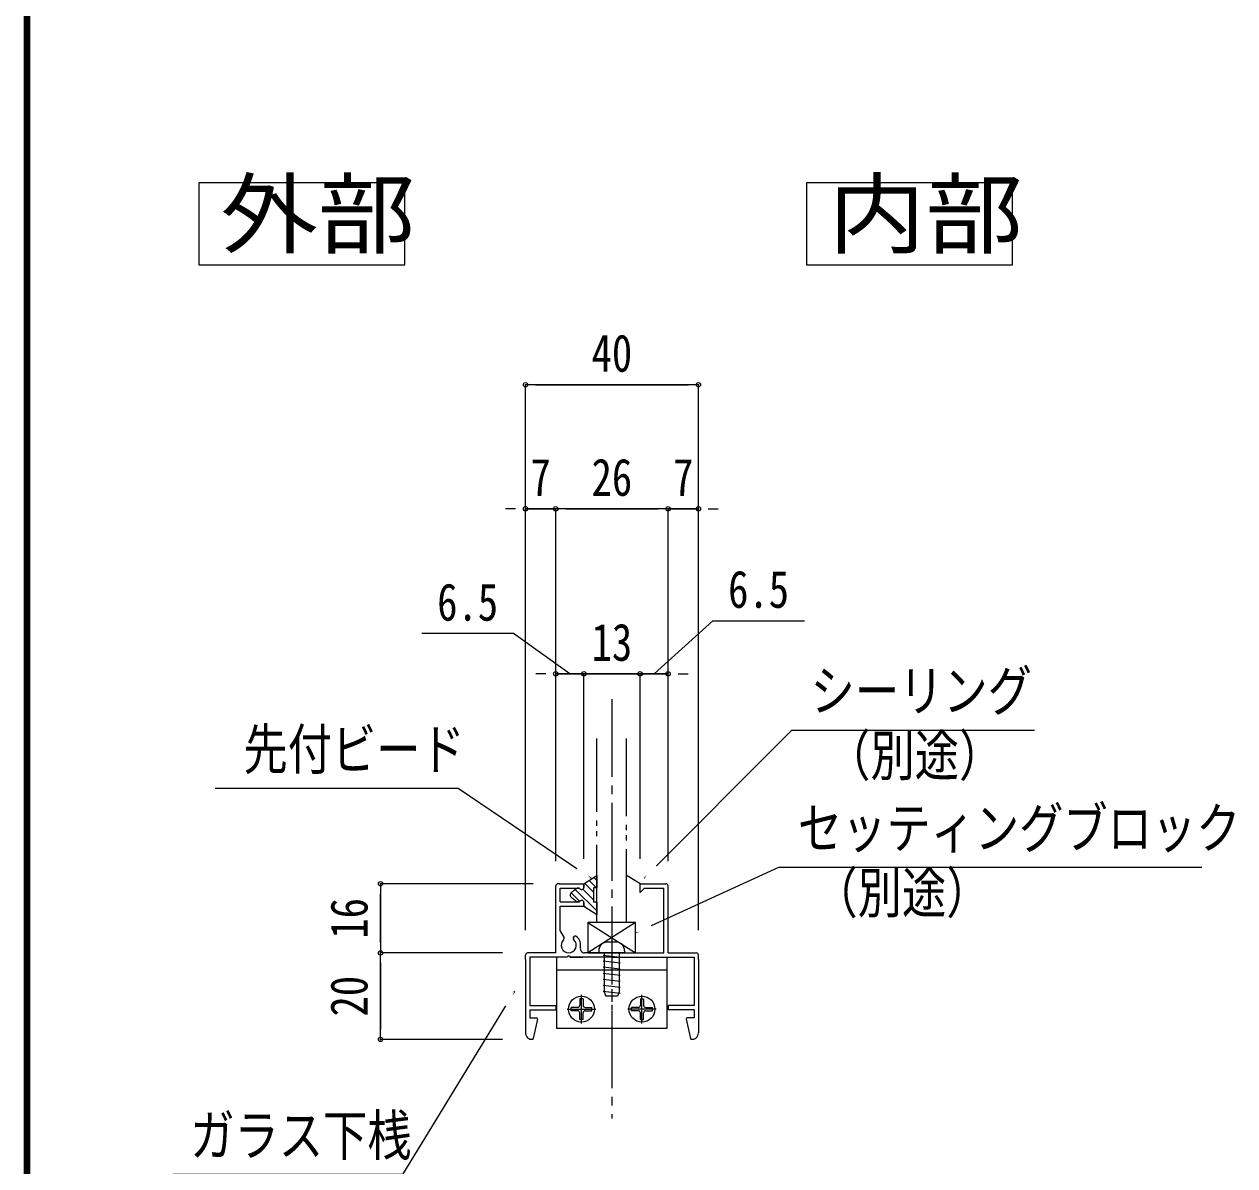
# Model space of a CAD drawing. Units: millimetres at full size; details may follow other scales. Extents: x -3135 to 4022, y -814 to 1448.
# Drawn here: x 819 to 1379, y -546 to -18 of the extents above; entities that cross this region are included whole.
import ezdxf
from ezdxf.enums import TextEntityAlignment as Align

# ---------------------------------------------------------------- set-up
doc = ezdxf.new("R2010")
doc.units = ezdxf.units.MM
doc.header["$LTSCALE"] = 4
doc.header["$PDMODE"] = 32
doc.header["$PDSIZE"] = 2
for name, pattern in [('CHAIN2', [12, 9, -1, 1, -1]), ('DASHED1', [1.8, 1.2, -0.6]), ('DOUBLE_CHAIN2', [12.8, 9, -1, 0.6, -0.6, 0.6, -1])]:
    doc.linetypes.add(name, pattern=pattern)
for name, color, linetype, lineweight in [('0-0_0', 7, 'Continuous', 18), ('0-1_1手摺寸法', 3, 'Continuous', 18), ('0-2_2A', 1, 'DOUBLE_CHAIN2', 18), ('0-5_3中心線', 2, 'CHAIN2', 18), ('0-6_41ｱﾙﾐ', 6, 'Continuous', 18), ('0-7_42ｱﾙﾐ部品', 6, 'Continuous', 18), ('0-8_51破線ｱﾙﾐ', 3, 'DASHED1', 18), ('0-9_6ﾊｯﾁﾝｸﾞ', 4, 'Continuous', 9), ('0-B_CYAN', 4, 'Continuous', 9), ('0-E_P4-12', 7, 'Continuous', 18), ('0-F_WAKU', 7, 'Continuous', 18), ('1-0_アンカー', 4, 'Continuous', 9)]:
    doc.layers.add(name, color=color, linetype=linetype, lineweight=lineweight)
doc.styles.add('ＭＳ ゴシック', font='')
doc.styles.get('ＭＳ ゴシック').set_extended_font_data('MS Gothic')

msp = doc.modelspace()

# ---------------------------------------------------------------- linework, layer by layer
at = {"layer": '0-0_0'}
for points in [[(1106.156, -413.074), (1174.35, -344.505), (1286.65, -344.505)], [(1081.555, -413.195), (1019.945, -371.529), (907.646, -371.529)], [(1102.061, -438.307), (1168.467, -408.009), (1364.086, -408.009)], [(1046.061, -465.408), (994.242, -550.195), (888.208, -550.195)]]:
    msp.add_lwpolyline(points, dxfattribs=at)
at = {"layer": '0-1_1手摺寸法'}
for p, q in [((1051.177, -437.132), (1051.177, -184.728)), ((1131.177, -184.728), (1051.177, -184.728)), ((1055.777, -184.728), (1126.577, -184.728)), ((1131.177, -437.132), (1131.177, -184.728)), ((1046.577, -242.158), (1041.977, -242.158)), ((1051.177, -437.132), (1051.177, -242.158)), ((1065.177, -405.132), (1065.177, -242.158)), ((1117.177, -242.158), (1065.177, -242.158)), ((1065.177, -405.132), (1065.177, -242.158)), ((1069.777, -242.158), (1112.577, -242.158)), ((1069.777, -242.158), (1074.377, -242.158)), ((1112.577, -242.158), (1107.977, -242.158)), ((1117.177, -405.132), (1117.177, -242.158)), ((1117.177, -405.132), (1117.177, -242.158)), ((1131.177, -437.132), (1131.177, -242.158)), ((1135.777, -242.158), (1140.377, -242.158)), ((1060.577, -318.506), (1055.977, -318.506)), ((1065.177, -405.132), (1065.177, -318.506)), ((1078.177, -318.506), (1065.177, -318.506)), ((1073.577, -318.506), (1068.977, -318.506)), ((1078.177, -404.132), (1078.177, -318.506)), ((1078.177, -404.132), (1078.177, -318.506)), ((1082.777, -318.506), (1087.377, -318.506)), ((1099.577, -318.506), (1094.977, -318.506)), ((1104.177, -404.132), (1104.177, -318.506)), ((1104.177, -404.132), (1104.177, -318.506)), ((1104.177, -318.506), (1117.177, -318.506)), ((1108.777, -318.506), (1113.377, -318.506)), ((1117.177, -405.132), (1117.177, -318.506)), ((1121.777, -318.506), (1126.377, -318.506)), ((1054.677, -415.632), (984.087, -415.632)), ((984.087, -415.632), (984.087, -447.632)), ((984.087, -443.032), (984.087, -420.232)), ((1102.061, -433.632), (1080.061, -447.632)), ((1080.061, -433.632), (1102.061, -447.632)), ((1040.561, -447.632), (984.087, -447.632)), ((1040.561, -447.632), (984.087, -447.632)), ((984.087, -487.632), (984.087, -447.632)), ((984.087, -452.232), (984.087, -483.032)), ((1040.561, -487.632), (984.087, -487.632))]:
    msp.add_line(p, q, dxfattribs=at)
for points in [[(1051.177, -242.158), (1065.177, -242.158), (1051.177, -242.158)], [(1117.177, -242.158), (1131.177, -242.158), (1117.177, -242.158)], [(1110.677, -318.506), (1137.896, -293.97), (1180.238, -293.97)], [(1071.677, -318.506), (1045.611, -299.917), (1003.269, -299.917)], [(1078.177, -318.506), (1065.177, -318.506), (1078.177, -318.506)], [(1078.177, -318.506), (1104.177, -318.506), (1078.177, -318.506)], [(1104.177, -318.506), (1117.177, -318.506), (1104.177, -318.506)]]:
    msp.add_lwpolyline(points, dxfattribs=at)
msp.add_lwpolyline([(1102.061, -433.632), (1080.061, -433.632), (1080.061, -447.632), (1102.061, -447.632)], close=True, dxfattribs=at)
for p in [(1051.177, -184.728), (1131.177, -184.728), (1051.177, -242.158), (1065.177, -242.158), (1117.177, -242.158), (1131.177, -242.158), (1065.177, -318.506), (1078.177, -318.506), (1104.177, -318.506), (1117.177, -318.506), (984.087, -415.632), (984.087, -447.632), (984.087, -487.632)]:
    msp.add_point(p, dxfattribs=at)
at = {"layer": '0-2_2A'}
msp.add_line((1084.177, -433.632), (1084.177, -348.426), dxfattribs=at)
msp.add_lwpolyline([(1097.777, -348.426), (1097.777, -433.632), (1084.177, -433.632)], dxfattribs=at)
at = {"layer": '0-5_3中心線'}
msp.add_line((1091.061, -330.223), (1091.061, -524.27), dxfattribs=at)
at = {"layer": '0-6_41ｱﾙﾐ'}
for p, q in [((1065.177, -447.632), (1065.177, -416.632)), ((1065.177, -447.632), (1065.177, -416.632)), ((1066.935, -415.632), (1066.177, -415.632)), ((1066.935, -415.632), (1078.177, -415.632)), ((1067.177, -424.032), (1067.177, -417.632)), ((1067.177, -417.632), (1076.223, -417.632)), ((1078.177, -417.332), (1078.177, -415.632)), ((1104.177, -419.632), (1104.177, -415.632)), ((1104.177, -415.632), (1116.177, -415.632)), ((1104.177, -419.632), (1104.177, -415.632)), ((1104.177, -415.632), (1116.177, -415.632)), ((1104.177, -419.632), (1106.177, -417.632)), ((1106.177, -417.632), (1115.177, -417.632)), ((1115.177, -447.632), (1115.177, -417.632)), ((1115.177, -447.632), (1115.177, -417.632)), ((1117.177, -447.632), (1117.177, -416.632)), ((1117.177, -447.632), (1117.177, -416.632)), ((1067.177, -424.032), (1076.223, -424.032)), ((1078.177, -426.032), (1078.177, -424.332)), ((1067.177, -426.032), (1078.177, -426.032)), ((1067.177, -436.668), (1067.177, -426.032)), ((1067.177, -437.204), (1067.177, -426.032)), ((1069.038, -440.427), (1067.177, -437.204)), ((1054.177, -447.632), (1052.177, -447.632)), ((1065.177, -447.632), (1054.177, -447.632)), ((1065.177, -447.632), (1054.177, -447.632)), ((1091.177, -447.632), (1078.526, -447.632)), ((1091.177, -447.632), (1078.526, -447.632)), ((1091.177, -447.632), (1115.177, -447.632)), ((1091.177, -447.632), (1115.177, -447.632)), ((1091.177, -447.632), (1115.177, -447.632)), ((1091.177, -447.632), (1115.177, -447.632)), ((1117.177, -447.632), (1128.177, -447.632)), ((1117.177, -447.632), (1128.177, -447.632)), ((1128.177, -447.632), (1130.177, -447.632)), ((1051.177, -450.632), (1051.177, -448.632)), ((1051.177, -450.632), (1051.177, -484.632)), ((1070.577, -449.632), (1053.177, -449.632)), ((1070.839, -449.218), (1070.577, -449.632)), ((1070.839, -449.218), (1070.577, -449.632)), ((1071.515, -449.218), (1071.777, -449.632)), ((1071.515, -449.218), (1071.777, -449.632)), ((1091.177, -449.632), (1071.777, -449.632)), ((1091.177, -449.632), (1071.777, -449.632)), ((1091.177, -449.632), (1129.177, -449.632)), ((1105.777, -449.632), (1129.177, -449.632)), ((1129.177, -449.632), (1129.177, -458.03)), ((1129.177, -449.632), (1129.177, -472.032)), ((1131.177, -450.632), (1131.177, -448.632)), ((1131.177, -450.632), (1131.177, -484.632)), ((1053.177, -458.03), (1053.177, -472.032)), ((1131.177, -458.03), (1131.177, -484.632)), ((1053.177, -472.032), (1065.177, -472.032)), ((1053.177, -474.032), (1065.177, -474.032)), ((1053.177, -474.032), (1065.177, -474.032)), ((1053.177, -474.032), (1053.177, -477.632)), ((1053.177, -474.032), (1053.177, -477.632)), ((1065.177, -472.032), (1065.177, -474.032)), ((1065.177, -472.032), (1065.177, -474.032)), ((1117.177, -472.204), (1117.35, -472.032)), ((1117.177, -472.032), (1117.177, -474.032)), ((1117.177, -472.032), (1117.177, -474.032)), ((1129.177, -472.032), (1117.177, -472.032)), ((1129.177, -472.032), (1117.177, -472.032)), ((1129.177, -474.032), (1117.177, -474.032)), ((1129.177, -474.032), (1117.177, -474.032)), ((1053.177, -477.632), (1056.177, -477.632)), ((1056.777, -478.232), (1054.777, -487.232)), ((1125.577, -478.232), (1127.577, -487.232))]:
    msp.add_line(p, q, dxfattribs=at)
for points in [[(1104.177, -419.632), (1106.177, -417.632), (1115.177, -417.632)], [(1053.177, -449.632), (1053.177, -472.032), (1065.177, -472.032)], [(1076.577, -449.632), (1071.777, -449.632), (1077.777, -449.632)], [(1129.177, -474.032), (1129.177, -477.632), (1126.177, -477.632)], [(1129.177, -474.032), (1129.177, -477.632), (1126.309, -477.632)]]:
    msp.add_lwpolyline(points, dxfattribs=at)
for centre, radius, start, end in [((1066.177, -416.632), 1, 90, 180), ((1077.177, -417.332), 1, 197.458, 0), ((1116.177, -416.632), 1, 0, 90), ((1077.177, -424.332), 1, 0, 162.542), ((1071.177, -444.132), 3.5, 132.759, 47.241), ((1068.122, -440.828), 1, 312.759, 23.621), ((1068.122, -440.828), 1, 312.759, 23.621), ((1074.232, -440.828), 1, 47.241, 227.241), ((1071.177, -444.132), 5.5, 348.463, 47.241), ((1052.177, -448.632), 1, 90, 180), ((1078.526, -445.632), 2, 168.463, 270), ((1078.526, -445.632), 2, 168.463, 270), ((1130.177, -448.632), 1, 0, 90), ((1071.177, -449.432), 0.4, 32.334, 147.666), ((1071.177, -449.432), 0.4, 32.334, 147.666), ((1056.177, -478.232), 0.6, 0, 90), ((1126.177, -478.232), 0.6, 90, 180), ((1054.177, -484.632), 3, 180, 275.997), ((1054.377, -487.232), 0.4, 286.472, 0), ((1127.977, -487.232), 0.4, 180, 253.528), ((1128.177, -484.632), 3, 264.003, 0)]:
    msp.add_arc(centre, radius, start, end, dxfattribs=at)
at = {"layer": '0-7_42ｱﾙﾐ部品'}
for p, q in [((1065.57, -449.632), (1065.57, -482.632)), ((1116.57, -449.632), (1116.57, -482.632)), ((1116.57, -455.632), (1065.57, -455.632)), ((1116.57, -482.632), (1065.57, -482.632))]:
    msp.add_line(p, q, dxfattribs=at)
at = {"layer": '0-8_51破線ｱﾙﾐ'}
msp.add_line((1091.061, -435.646), (1091.061, -473.954), dxfattribs=at)
at = {"layer": '0-9_6ﾊｯﾁﾝｸﾞ'}
for p, q in [((1078.177, -415.632), (1084.177, -411.832)), ((1080.651, -414.066), (1084.093, -417.508)), ((1082.816, -412.694), (1084.177, -414.056)), ((1084.177, -411.832), (1084.177, -417.508)), ((1072.497, -420.054), (1076.298, -423.855)), ((1074.224, -418.245), (1084.177, -428.198)), ((1076.223, -417.632), (1075.046, -417.632)), ((1077.699, -418.185), (1082.642, -423.128)), ((1078.177, -415.632), (1078.177, -417.332)), ((1078.486, -415.436), (1082.642, -419.592)), ((1076.223, -424.032), (1075.046, -424.032)), ((1078.177, -425.734), (1078.99, -426.546)), ((1083.671, -424.156), (1084.177, -424.663)), ((1084.177, -424.156), (1084.177, -429.832)), ((1085.061, -446.632), (1085.061, -447.232)), ((1096.661, -447.632), (1085.461, -447.632)), ((1087.561, -447.632), (1087.561, -465.632)), ((1093.061, -442.632), (1089.061, -442.632)), ((1094.561, -447.632), (1094.561, -465.632)), ((1097.061, -446.632), (1097.061, -447.232)), ((1095.061, -449.758), (1087.061, -448.819)), ((1095.061, -449.758), (1087.061, -448.819)), ((1095.061, -452.392), (1087.061, -451.454)), ((1095.061, -452.392), (1087.061, -451.454)), ((1095.061, -455.211), (1087.061, -454.273)), ((1095.061, -455.211), (1087.061, -454.273)), ((1095.061, -458.03), (1087.061, -457.092)), ((1095.061, -458.03), (1087.061, -457.092)), ((1095.061, -460.85), (1087.061, -459.911)), ((1095.061, -460.85), (1087.061, -459.911)), ((1095.061, -463.669), (1087.061, -462.73)), ((1095.061, -463.669), (1087.061, -462.73)), ((1076.32, -468.824), (1076.32, -471.882)), ((1077.82, -468.824), (1076.32, -468.824)), ((1077.07, -480.232), (1077.07, -467.032)), ((1077.82, -468.824), (1077.82, -471.882)), ((1095.061, -466.488), (1087.061, -465.55)), ((1095.061, -466.488), (1087.061, -465.55)), ((1087.561, -465.632), (1088.39, -467.632)), ((1093.733, -467.632), (1088.39, -467.632)), ((1094.561, -465.632), (1093.733, -467.632)), ((1104.32, -468.824), (1104.32, -471.882)), ((1104.32, -468.824), (1105.82, -468.824)), ((1105.07, -480.232), (1105.07, -467.032)), ((1105.82, -468.824), (1105.82, -471.882)), ((1070.47, -473.632), (1083.67, -473.632)), ((1075.32, -472.882), (1072.262, -472.882)), ((1072.262, -474.382), (1072.262, -472.882)), ((1075.32, -474.382), (1072.262, -474.382)), ((1076.32, -478.44), (1076.32, -475.382)), ((1077.82, -478.44), (1077.82, -475.382)), ((1078.82, -472.882), (1081.878, -472.882)), ((1078.82, -474.382), (1081.878, -474.382)), ((1081.878, -474.382), (1081.878, -472.882)), ((1111.67, -473.632), (1098.47, -473.632)), ((1103.32, -472.882), (1100.262, -472.882)), ((1100.262, -474.382), (1100.262, -472.882)), ((1103.32, -474.382), (1100.262, -474.382)), ((1104.32, -478.44), (1104.32, -475.382)), ((1105.82, -478.44), (1105.82, -475.382)), ((1106.82, -472.882), (1109.878, -472.882)), ((1106.82, -474.382), (1109.878, -474.382)), ((1109.878, -474.382), (1109.878, -472.882)), ((1077.82, -478.44), (1076.32, -478.44)), ((1104.32, -478.44), (1105.82, -478.44))]:
    msp.add_line(p, q, dxfattribs=at)
for points in [[(1075.046, -417.632), (1074.816, -417.81), (1074.719, -417.885), (1074.6, -417.976), (1074.46, -418.085), (1074.298, -418.21), (1074.115, -418.352), (1073.91, -418.51), (1073.684, -418.685), (1073.436, -418.876), (1073.168, -419.084), (1072.893, -419.307), (1072.623, -419.542), (1072.372, -419.788), (1072.152, -420.041), (1071.98, -420.302), (1071.866, -420.566), (1071.825, -420.832), (1071.866, -421.098), (1071.98, -421.362), (1072.152, -421.623), (1072.372, -421.876), (1072.623, -422.122), (1072.893, -422.357), (1073.168, -422.58), (1073.436, -422.788), (1073.684, -422.979), (1073.91, -423.154), (1074.115, -423.312), (1074.298, -423.454), (1074.46, -423.579), (1074.6, -423.688), (1074.719, -423.779), (1075.046, -424.032)], [(1078.177, -424.332), (1078.177, -426.032), (1084.177, -429.832)]]:
    msp.add_lwpolyline(points, dxfattribs=at)
for centre in [(1077.07, -473.632), (1105.07, -473.632)]:
    msp.add_circle(centre, 6, dxfattribs=at)
for centre, radius, start, end in [((1077.177, -417.332), 1, 197.458, 0), ((1077.177, -424.332), 1, 0, 162.542), ((1089.061, -446.632), 4, 90, 180), ((1085.461, -447.232), 0.4, 180, 270), ((1093.061, -446.632), 4, 0, 90), ((1096.661, -447.232), 0.4, 270, 0), ((1075.32, -471.882), 1, 270, 0), ((1075.32, -475.382), 1, 0, 90), ((1078.82, -471.882), 1, 180, 270), ((1078.82, -475.382), 1, 90, 180), ((1103.32, -471.882), 1, 270, 0), ((1103.32, -475.382), 1, 0, 90), ((1106.82, -471.882), 1, 180, 270), ((1106.82, -475.382), 1, 90, 180)]:
    msp.add_arc(centre, radius, start, end, dxfattribs=at)
at = {"layer": '0-B_CYAN'}
msp.add_line((1104.177, -415.632), (1097.777, -411.59), dxfattribs=at)
at = {"layer": '0-E_P4-12'}
for points in [[(899.956, -129.32), (995.281, -129.32), (995.281, -91.31), (899.956, -91.31)], [(1181.197, -129.32), (1276.522, -129.32), (1276.522, -91.31), (1181.197, -91.31)]]:
    msp.add_lwpolyline(points, close=True, dxfattribs=at)
at = {"layer": '0-F_WAKU'}
for p, q in [((819.207, 1448.2), (819.207, -814.2)), ((819.807, 1447.6), (819.807, -813.6)), ((820.407, 1447), (820.407, -813)), ((821.007, 1446.4), (821.007, -812.4)), ((821.607, 1445.8), (821.607, -811.8))]:
    msp.add_line(p, q, dxfattribs=at)
at = {"layer": '1-0_アンカー'}
for p, q in [((1084.177, -417.508), (1082.642, -417.508)), ((1082.642, -417.508), (1082.642, -424.156)), ((1084.177, -424.156), (1082.642, -424.156))]:
    msp.add_line(p, q, dxfattribs=at)

# ---------------------------------------------------------------- texts
at = {"layer": '0-0_0', "style": 'ＭＳ ゴシック', "width": 0.8}
for s, p in [('シーリング', (1183.086, -341.362)), ('先付ビード', (920.648, -368.386)), ('（別途）', (1190.321, -371.294)), ('セッティングブロック', (1177.203, -404.866)), ('（別途）', (1184.437, -434.799)), ('ガラス下桟', (896.049, -547.052))]:
    msp.add_text(s, height=18.77, dxfattribs=at).set_placement(p, align=Align.BOTTOM_LEFT)
at = {"layer": '0-1_1手摺寸法', "color": 7, "style": 'ＭＳ ゴシック', "width": 0.8}
for s, p in [('40', (1081.756, -183.91)), ('7', (1053.467, -241.34)), ('26', (1081.756, -241.34)), ('7', (1119.467, -241.34)), ('6.5', (1144.936, -293.152)), ('6.5', (1010.308, -299.098)), ('13', (1081.756, -317.687))]:
    msp.add_text(s, height=17.27, dxfattribs=at).set_placement(p, align=Align.BOTTOM_LEFT)
for s, p in [('16', (983.268, -441.053)), ('20', (983.268, -477.053))]:
    msp.add_text(s, height=17.27, rotation=90, dxfattribs=at).set_placement(p, align=Align.BOTTOM_LEFT)
at = {"layer": '0-E_P4-12', "style": 'ＭＳ ゴシック', "width": 1.1}
for s, p in [('外部', (910.015, -129.784)), ('内部', (1191.256, -129.784))]:
    msp.add_text(s, height=30.03, dxfattribs=at).set_placement(p, align=Align.BOTTOM_LEFT)

# ---------------------------------------------------------------- next in the draw order: wipeouts: each hides what was drawn before it
for points in [[(1074.25, -409.932), (1075.807, -407.631), (1081.555, -413.195), (1081.555, -413.195)], [(1110.726, -406.509), (1112.696, -408.468), (1106.156, -413.074), (1106.156, -413.074)], [(1108.652, -433.772), (1109.805, -436.3), (1102.061, -438.307), (1102.061, -438.307)], [(1043.138, -472.855), (1040.767, -471.406), (1046.061, -465.408), (1046.061, -465.408)]]:
    msp.add_wipeout(points)

doc.saveas('drawing.dxf')
